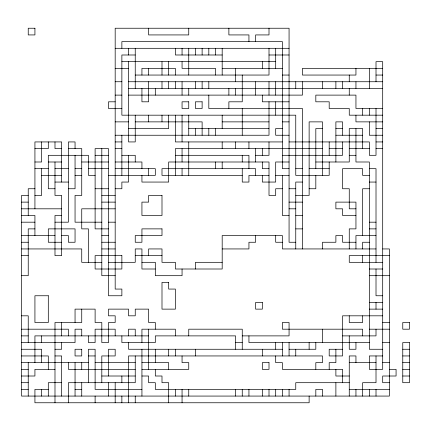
<?xml version="1.0" encoding="UTF-8"?>
<svg xmlns="http://www.w3.org/2000/svg" width="431" height="431" viewBox="0 0 431 431"><rect width="100%" height="100%" fill="white"/><g stroke="black" fill="none" stroke-linecap="round" stroke-linejoin="round"><path stroke-width="0.65" d="M115.179 48.304L289.066 48.304M135.242 54.99L121.871 54.99L121.871 115.179L295.758 115.179L295.758 175.374L329.192 175.374L329.192 161.997M222.186 54.99L175.374 54.99L175.374 48.304M269.003 54.99L289.066 54.99M121.871 61.676L275.689 61.676M115.179 68.367L128.557 68.367M222.186 68.367L282.38 68.367M382.696 68.367L302.443 68.367L302.443 75.053L355.947 75.053L355.947 68.367M135.242 75.053L269.003 75.053L269.003 48.304M282.38 75.053L289.066 75.053M376.01 75.053L382.696 75.053M115.179 81.739L121.871 81.739M128.557 81.739L382.696 81.739M128.557 88.43L382.696 88.43M115.179 95.116L121.871 95.116M128.557 95.116L302.443 95.116L302.443 81.739M115.179 101.808L108.493 101.808L108.493 108.493L121.871 108.493M289.066 101.808L262.317 101.808L262.317 95.116M382.696 108.493L355.947 108.493L355.947 95.116L315.821 95.116L315.821 101.808L329.192 101.808L329.192 108.493L349.261 108.493L349.261 115.179L382.696 115.179M115.179 121.871L128.557 121.871M135.242 121.871L202.123 121.871L202.123 135.242M222.186 121.871L269.003 121.871M282.38 121.871L289.066 121.871M382.696 121.871L355.947 121.871L355.947 115.179M128.557 128.557L168.683 128.557L168.683 115.179M188.746 128.557L269.003 128.557M282.38 128.557L275.689 128.557L275.689 135.242L289.066 135.242M322.507 128.557L315.821 128.557L315.821 168.683M335.884 128.557L342.57 128.557M376.01 128.557L382.696 128.557M115.179 135.242L269.003 135.242L269.003 101.808M335.884 135.242L362.633 135.242M382.696 135.242L369.324 135.242L369.324 121.871M115.179 141.934L121.871 141.934M282.38 141.934L175.374 141.934L175.374 115.179M289.066 141.934L369.324 141.934L369.324 155.311L376.01 155.311L376.01 108.493M376.01 141.934L382.696 141.934M34.927 148.62L48.304 148.62L48.304 141.934M61.676 148.62L54.99 148.62L54.99 141.934M68.367 148.62L81.739 148.62L81.739 195.437L75.053 195.437L75.053 222.186L101.808 222.186M115.179 148.62L121.871 148.62M322.507 148.62L175.374 148.62L175.374 175.374M329.192 148.62L342.57 148.62M349.261 148.62L369.324 148.62M376.01 148.62L382.696 148.62M95.116 155.311L108.493 155.311M121.871 155.311L135.242 155.311L135.242 161.997M175.374 155.311L248.94 155.311L248.94 168.683M255.626 155.311L269.003 155.311L269.003 141.934M282.38 155.311L342.57 155.311L342.57 141.934M349.261 155.311L355.947 155.311M34.927 161.997L41.613 161.997L41.613 141.934M48.304 161.997L61.676 161.997M81.739 161.997L108.493 161.997M115.179 161.997L141.934 161.997L141.934 168.683M289.066 161.997L275.689 161.997L275.689 182.06L262.317 182.06L262.317 175.374M315.821 161.997L349.261 161.997L349.261 128.557L362.633 128.557L362.633 148.62M34.927 168.683L48.304 168.683M54.99 168.683L68.367 168.683M75.053 168.683L81.739 168.683M88.43 168.683L108.493 168.683M115.179 168.683L155.311 168.683L155.311 175.374L108.493 175.374M269.003 168.683L262.317 168.683L262.317 161.997M289.066 168.683L282.38 168.683L282.38 41.613L121.871 41.613L121.871 48.304M295.758 168.683L302.443 168.683M309.129 168.683L329.192 168.683M369.324 168.683L376.01 168.683L376.01 262.317M41.613 175.374L61.676 175.374M75.053 175.374L81.739 175.374M95.116 175.374L88.43 175.374L88.43 155.311L48.304 155.311L48.304 188.746L54.99 188.746M242.254 175.374L161.997 175.374L161.997 168.683L255.626 168.683L255.626 175.374M269.003 175.374L248.94 175.374L248.94 182.06L242.254 182.06L242.254 168.683M275.689 175.374L289.066 175.374M369.324 175.374L362.633 175.374L362.633 168.683L342.57 168.683L342.57 188.746L349.261 188.746L349.261 208.814L355.947 208.814M54.99 182.06L68.367 182.06M302.443 182.06L295.758 182.06L295.758 248.94M369.324 182.06L376.01 182.06M34.927 188.746L28.236 188.746L28.236 215.5M68.367 188.746L75.053 188.746L75.053 155.311M95.116 188.746L108.493 188.746M115.179 188.746L121.871 188.746L121.871 182.06L128.557 182.06L128.557 155.311M282.38 188.746L275.689 188.746L275.689 195.437L269.003 195.437L269.003 161.997L168.683 161.997L168.683 182.06L141.934 182.06L141.934 175.374M289.066 188.746L295.758 188.746M309.129 188.746L315.821 188.746L315.821 175.374M369.324 188.746L362.633 188.746L362.633 235.563M28.236 195.437L21.55 195.437L21.55 396.073L389.387 396.073L389.387 248.94L382.696 248.94M34.927 195.437L41.613 195.437L41.613 168.683M101.808 195.437L115.179 195.437M295.758 195.437L309.129 195.437L309.129 121.871L322.507 121.871L322.507 175.374M21.55 202.123L28.236 202.123M101.808 202.123L115.179 202.123M289.066 202.123L302.443 202.123M21.55 208.814L61.676 208.814M115.179 208.814L81.739 208.814L81.739 228.877L88.43 228.877L88.43 262.317M289.066 208.814L295.758 208.814M21.55 215.5L34.927 215.5L34.927 235.563M61.676 215.5L54.99 215.5L54.99 255.626L61.676 255.626L61.676 195.437L54.99 195.437L54.99 161.997M289.066 215.5L282.38 215.5L282.38 175.374M295.758 215.5L302.443 215.5M355.947 215.5L342.57 215.5L342.57 208.814L335.884 208.814L335.884 202.123L355.947 202.123L355.947 228.877L349.261 228.877L349.261 248.94M21.55 222.186L34.927 222.186M54.99 222.186L68.367 222.186L68.367 141.934L75.053 141.934L75.053 148.62M108.493 222.186L115.179 222.186M369.324 222.186L376.01 222.186M34.927 228.877L28.236 228.877L28.236 275.689L21.55 275.689M108.493 228.877L95.116 228.877L95.116 148.62L108.493 148.62L108.493 295.758L121.871 295.758L121.871 289.066L115.179 289.066L115.179 28.236L289.066 28.236L289.066 242.254L295.758 242.254M295.758 228.877L302.443 228.877M369.324 228.877L376.01 228.877M21.55 235.563L54.99 235.563M61.676 235.563L68.367 235.563L68.367 242.254L75.053 242.254L75.053 228.877L48.304 228.877L48.304 242.254L61.676 242.254M101.808 235.563L108.493 235.563M376.01 235.563L355.947 235.563L355.947 248.94M21.55 242.254L28.236 242.254M101.808 242.254L115.179 242.254M282.38 242.254L275.689 242.254L275.689 235.563M355.947 242.254L342.57 242.254L342.57 235.563L335.884 235.563L335.884 242.254L322.507 242.254L322.507 248.94M369.324 242.254L362.633 242.254L362.633 248.94M21.55 248.94L81.739 248.94L81.739 262.317L101.808 262.317M101.808 248.94L115.179 248.94M222.186 248.94L248.94 248.94L248.94 242.254L255.626 242.254L255.626 235.563M376.01 248.94L282.38 248.94L282.38 235.563L222.186 235.563L222.186 269.003L175.374 269.003L175.374 262.317L161.997 262.317L161.997 248.94L148.62 248.94L148.62 255.626M21.55 255.626L28.236 255.626M135.242 255.626L161.997 255.626M389.387 255.626L349.261 255.626L349.261 262.317L382.696 262.317M108.493 262.317L135.242 262.317L135.242 248.94L141.934 248.94L141.934 269.003L155.311 269.003M141.934 262.317L155.311 262.317L155.311 275.689L182.06 275.689L182.06 269.003M222.186 262.317L195.437 262.317L195.437 269.003M369.324 269.003L382.696 269.003M115.179 275.689L101.808 275.689L101.808 148.62M369.324 275.689L389.387 275.689M382.696 295.758L376.01 295.758L376.01 269.003M369.324 302.443L382.696 302.443M369.324 309.129L382.696 309.129M21.55 315.821L28.236 315.821L28.236 342.57M382.696 315.821L342.57 315.821L342.57 355.947L329.192 355.947L329.192 349.261L342.57 349.261M382.696 322.507L389.387 322.507M21.55 329.192L68.367 329.192L68.367 335.884M369.324 329.192L389.387 329.192M21.55 335.884L28.236 335.884M148.62 335.884L34.927 335.884L34.927 362.633M242.254 335.884L289.066 335.884L289.066 322.507L282.38 322.507L282.38 329.192L362.633 329.192L362.633 335.884M342.57 335.884L376.01 335.884L376.01 329.192M21.55 342.57L75.053 342.57L75.053 329.192L81.739 329.192L81.739 335.884M235.563 342.57L242.254 342.57M369.324 342.57L248.94 342.57L248.94 335.884M382.696 342.57L389.387 342.57M21.55 349.261L41.613 349.261L41.613 362.633M54.99 349.261L61.676 349.261L61.676 342.57M282.38 349.261L128.557 349.261L128.557 342.57M289.066 349.261L315.821 349.261L315.821 342.57M382.696 349.261L369.324 349.261L369.324 161.997L355.947 161.997L355.947 128.557M402.764 349.261L409.45 349.261M21.55 355.947L48.304 355.947L48.304 369.324M54.99 355.947L61.676 355.947L61.676 396.073M88.43 355.947L95.116 355.947M382.696 355.947L369.324 355.947L369.324 369.324L382.696 369.324L382.696 61.676L376.01 61.676L376.01 81.739M402.764 355.947L409.45 355.947M21.55 362.633L88.43 362.633M95.116 362.633L135.242 362.633M141.934 362.633L168.683 362.633L168.683 369.324M349.261 362.633L376.01 362.633M382.696 362.633L389.387 362.633M402.764 362.633L409.45 362.633M21.55 369.324L28.236 369.324M54.99 369.324L34.927 369.324L34.927 376.01L21.55 376.01M135.242 369.324L68.367 369.324L68.367 362.633M141.934 369.324L188.746 369.324L188.746 362.633L182.06 362.633L182.06 355.947M389.387 369.324L396.073 369.324L396.073 376.01L382.696 376.01L382.696 382.696L389.387 382.696M402.764 369.324L409.45 369.324M101.808 376.01L135.242 376.01M141.934 376.01L148.62 376.01L148.62 382.696L155.311 382.696L155.311 389.387L295.758 389.387L295.758 382.696L349.261 382.696M349.261 376.01L335.884 376.01L335.884 369.324M402.764 376.01L409.45 376.01M21.55 382.696L28.236 382.696M61.676 382.696L48.304 382.696L48.304 396.073M21.55 389.387L28.236 389.387M48.304 389.387L34.927 389.387L34.927 402.764L309.129 402.764L309.129 396.073M75.053 389.387L81.739 389.387M141.934 389.387L95.116 389.387L95.116 349.261L88.43 349.261L88.43 382.696M349.261 389.387L389.387 389.387M376.01 302.443L376.01 309.129M376.01 355.947L376.01 382.696L362.633 382.696L362.633 396.073M376.01 389.387L376.01 396.073M369.324 68.367L369.324 88.43M369.324 108.493L369.324 115.179M369.324 389.387L369.324 396.073M362.633 108.493L362.633 115.179M362.633 255.626L362.633 262.317M362.633 315.821L362.633 322.507L349.261 322.507L349.261 315.821M355.947 81.739L355.947 88.43M355.947 342.57L355.947 349.261L349.261 349.261L349.261 335.884M355.947 362.633L355.947 355.947L349.261 355.947L349.261 396.073M355.947 389.387L355.947 396.073M349.261 75.053L349.261 81.739M349.261 88.43L349.261 95.116M342.57 81.739L342.57 88.43M342.57 135.242L342.57 121.871L335.884 121.871L335.884 161.997M342.57 382.696L342.57 369.324L282.38 369.324L282.38 362.633L275.689 362.633L275.689 355.947M335.884 81.739L335.884 88.43M335.884 349.261L335.884 362.633L329.192 362.633L329.192 369.324M335.884 382.696L335.884 396.073M329.192 141.934L329.192 155.311M322.507 81.739L322.507 88.43M322.507 329.192L322.507 342.57M322.507 396.073L322.507 389.387L315.821 389.387L315.821 396.073M315.821 369.324L315.821 362.633L322.507 362.633L322.507 355.947L128.557 355.947L128.557 402.764M309.129 342.57L309.129 349.261M302.443 248.94L302.443 108.493L208.814 108.493L208.814 95.116M295.758 81.739L295.758 88.43M295.758 349.261L295.758 355.947M289.066 342.57L289.066 355.947M289.066 389.387L289.066 396.073M282.38 342.57L282.38 355.947M282.38 389.387L282.38 396.073M275.689 48.304L275.689 68.367M275.689 81.739L275.689 95.116M275.689 101.808L275.689 115.179M275.689 342.57L275.689 349.261M275.689 389.387L275.689 396.073M269.003 28.236L269.003 34.927L255.626 34.927L255.626 41.613M269.003 81.739L269.003 95.116M269.003 389.387L269.003 396.073M262.317 61.676L262.317 68.367M262.317 148.62L262.317 155.311M262.317 349.261L262.317 355.947M262.317 389.387L262.317 396.073M255.626 81.739L255.626 95.116M255.626 148.62L255.626 161.997M248.94 41.613L248.94 34.927L228.877 34.927L228.877 28.236M248.94 141.934L248.94 148.62M248.94 389.387L248.94 396.073M242.254 75.053L242.254 101.808L228.877 101.808L228.877 108.493M242.254 108.493L242.254 135.242M242.254 155.311L242.254 161.997M242.254 349.261L242.254 329.192L188.746 329.192L188.746 335.884M242.254 389.387L242.254 396.073M235.563 68.367L235.563 81.739M235.563 88.43L235.563 95.116M235.563 141.934L235.563 148.62M235.563 349.261L235.563 335.884L155.311 335.884L155.311 342.57L121.871 342.57L121.871 335.884M235.563 389.387L235.563 396.073M228.877 88.43L228.877 95.116M222.186 48.304L222.186 75.053M222.186 115.179L222.186 128.557M222.186 141.934L222.186 148.62M222.186 161.997L222.186 168.683M215.5 48.304L215.5 54.99M215.5 75.053L215.5 68.367L182.06 68.367L182.06 61.676M215.5 128.557L215.5 135.242M215.5 161.997L215.5 168.683M208.814 48.304L208.814 54.99M208.814 81.739L208.814 88.43M208.814 128.557L208.814 135.242M202.123 48.304L202.123 54.99M202.123 81.739L202.123 88.43M195.437 48.304L195.437 54.99M195.437 81.739L195.437 88.43M195.437 128.557L195.437 135.242M195.437 349.261L195.437 355.947M188.746 28.236L188.746 34.927L148.62 34.927L148.62 28.236M188.746 48.304L188.746 75.053M188.746 88.43L188.746 95.116M188.746 115.179L188.746 135.242M188.746 141.934L188.746 175.374M188.746 389.387L188.746 396.073M182.06 48.304L182.06 54.99M182.06 81.739L182.06 95.116M182.06 115.179L182.06 141.934M182.06 148.62L182.06 161.997M182.06 168.683L182.06 175.374M182.06 389.387L182.06 402.764M175.374 75.053L175.374 68.367L141.934 68.367L141.934 75.053M175.374 81.739L175.374 88.43M175.374 335.884L175.374 329.192L141.934 329.192L141.934 342.57M175.374 349.261L175.374 355.947M175.374 389.387L175.374 396.073M168.683 61.676L168.683 75.053M168.683 81.739L168.683 88.43M168.683 349.261L168.683 355.947M168.683 402.764L168.683 382.696L161.997 382.696L161.997 376.01L155.311 376.01L155.311 369.324M161.997 61.676L161.997 75.053M161.997 81.739L161.997 88.43M161.997 115.179L161.997 121.871M155.311 88.43L155.311 95.116M155.311 329.192L155.311 322.507L148.62 322.507L148.62 309.129L135.242 309.129L135.242 315.821L128.557 315.821L128.557 309.129L108.493 309.129L108.493 315.821L115.179 315.821L115.179 322.507L108.493 322.507L108.493 342.57L101.808 342.57L101.808 322.507L95.116 322.507L95.116 309.129L75.053 309.129L75.053 322.507M155.311 349.261L155.311 362.633M148.62 68.367L148.62 75.053M148.62 81.739L148.62 101.808L141.934 101.808L141.934 88.43M148.62 115.179L148.62 121.871M148.62 168.683L148.62 175.374M148.62 329.192L148.62 369.324M141.934 349.261L141.934 396.073M135.242 48.304L135.242 88.43M135.242 115.179L135.242 141.934L128.557 141.934L128.557 61.676M135.242 335.884L135.242 329.192L128.557 329.192L128.557 335.884M135.242 355.947L135.242 382.696L68.367 382.696L68.367 402.764M135.242 396.073L135.242 402.764M128.557 48.304L128.557 54.99M121.871 135.242L121.871 175.374M121.871 376.01L121.871 382.696M121.871 396.073L121.871 402.764M115.179 335.884L115.179 329.192L95.116 329.192L95.116 342.57L88.43 342.57L88.43 335.884M115.179 382.696L115.179 402.764M108.493 376.01L108.493 349.261L115.179 349.261L115.179 355.947L101.808 355.947L101.808 382.696M108.493 382.696L108.493 396.073M95.116 396.073L95.116 402.764M81.739 309.129L81.739 322.507L54.99 322.507L54.99 402.764M81.739 362.633L81.739 369.324M81.739 382.696L81.739 396.073M75.053 362.633L75.053 396.073M61.676 182.06L61.676 141.934L34.927 141.934L34.927 208.814M61.676 322.507L61.676 335.884M41.613 335.884L41.613 342.57M41.613 389.387L41.613 396.073M28.236 362.633L28.236 396.073M34.927 28.236L28.236 28.236L28.236 34.927L34.927 34.927L34.927 28.236M188.746 101.808L182.06 101.808L182.06 108.493L188.746 108.493L188.746 101.808M202.123 101.808L195.437 101.808L195.437 108.493L202.123 108.493L202.123 101.808M161.997 195.437L148.62 195.437L148.62 202.123L141.934 202.123L141.934 215.5L161.997 215.5L161.997 195.437M161.997 228.877L141.934 228.877L141.934 242.254L135.242 242.254L135.242 235.563L161.997 235.563L161.997 228.877M121.871 255.626L95.116 255.626L95.116 269.003L121.871 269.003L121.871 255.626M168.683 282.38L161.997 282.38L161.997 309.129L175.374 309.129L175.374 289.066L168.683 289.066L168.683 282.38M48.304 295.758L34.927 295.758L34.927 322.507L48.304 322.507L48.304 295.758M262.317 302.443L255.626 302.443L255.626 309.129L262.317 309.129L262.317 302.443M409.45 322.507L402.764 322.507L402.764 329.192L409.45 329.192L409.45 322.507M409.45 342.57L402.764 342.57L402.764 382.696L409.45 382.696L409.45 342.57M81.739 349.261L75.053 349.261L75.053 355.947L81.739 355.947L81.739 349.261M269.003 362.633L262.317 362.633L262.317 369.324L269.003 369.324L269.003 362.633"/></g></svg>
